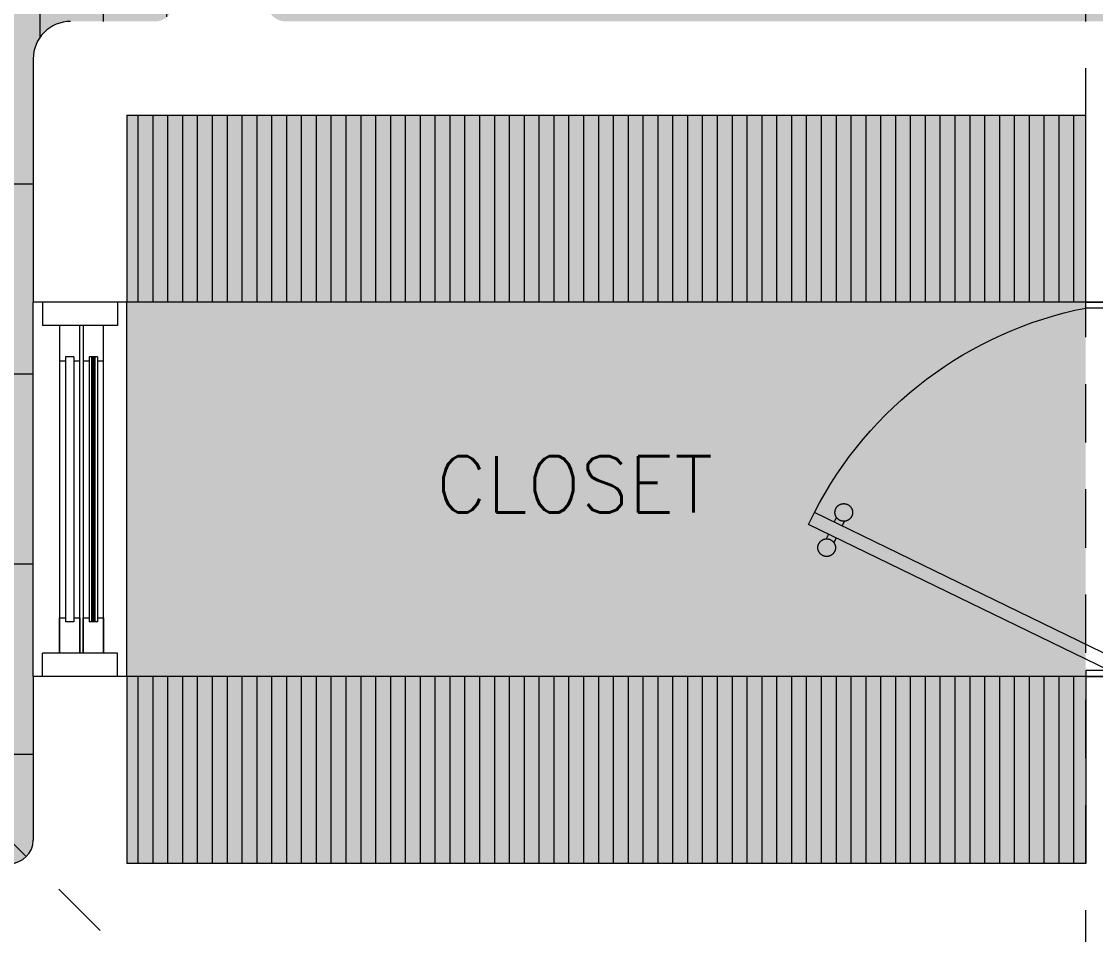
# Model space of a CAD drawing. Header units: metres. Extents: x 8 to 2416, y -346 to 476.
# Drawn here: x 121.442 to 123.738, y -184.544 to -182.593 of the extents above; entities that cross this region are included whole.
import ezdxf

# ---------------------------------------------------------------- set-up
doc = ezdxf.new("R2010")
doc.units = ezdxf.units.M
doc.linetypes.add('0', pattern=[0])
doc.linetypes.add('HIDDEN2', pattern=[0.1875, 0.125, -0.0625])
doc.layers.get('0').update_dxf_attribs({"color": 250, "linetype": '0', "lineweight": 20})
for name, color, linetype, lineweight in [('A-DOOR', 35, 'Continuous', 5), ('A-WALL', 250, 'Continuous', 20), ('baños', 140, 'Continuous', 0), ('closets', 253, 'Continuous', 0), ('piscina', 131, 'Continuous', 0), ('SE-3', 253, 'Continuous', 5), ('textos', 7, 'Continuous', 0)]:
    doc.layers.add(name, color=color, linetype=linetype, lineweight=lineweight)
doc.layers.add('hatch piso', color=253, linetype='Continuous', lineweight=0, transparency=0.7)
doc.layers.add('Techos 1', color=7, linetype='HIDDEN2', lineweight=9, true_color=0x42391a)
doc.styles.get("Standard").update_dxf_attribs({"font": 'arial.ttf', "height": 0.1875})

# ---------------------------------------------------------------- blocks, each defined once
blk = doc.blocks.new('A$C95be60c7')
at = {"layer": 'A-DOOR'}
for p, q in [((0.4752340171023093, 0.742593415591756), (0.4497390260432326, 0.7302042678396958)), ((0.7875026527896409, 0.09999182310988886), (0.4752340171023093, 0.742593415591756)), ((0.7620076617305642, 0.08760267535788557), (0.4497390260432326, 0.7302042678396958)), ((0.4957990512381798, 0.700273687720852), (0.5060251221249814, 0.7052429894493173)), ((0.4703040601786483, 0.6878845399689055), (0.4600779892918467, 0.6829152382403265)), ((0.4785300738332694, 0.6709566488205212), (0.4683040029464678, 0.6659873470920559)), ((0.5040250648923461, 0.6833457965724676), (0.5142511357791477, 0.6883150983010466)), ((0.7620076617305642, 0.08760267535788557), (0.7875026527896409, 0.09999182310988886))]:
    blk.add_line(p, q, dxfattribs=at)
for points in [[(2.652793568813649e-06, 0.03000084532914002), (0.02502843218178441, 0.03000084532891265), (0.02502843218178441, 0.07500084532929918), (0.01250265279338691, 0.07500084532929918), (0.01250265279338691, 0.1500008453294015), (2.652793568813649e-06, 0.1500008453294015), (2.652793568813649e-06, 0.03000084532914002)], [(0.8000026527935518, 0.03000084532914002), (0.7749768734053362, 0.03000084532891265), (0.7749768734053362, 0.07500084532929918), (0.7875026527937337, 0.07500084532929918), (0.7875026527937337, 0.1500008453294015), (0.8000026527935518, 0.1500008453294015), (0.8000026527935518, 0.03000084532914002)]]:
    blk.add_lwpolyline(points, dxfattribs=at)
blk.add_arc((0.8309239935775281, -0.01190400803308833), 0.8342821300934081, 117.1873632610009, 168.8098988989003, dxfattribs=at)
for points in [[(0.5059773594327339, 0.7039096966342697), (0.50597915896941, 0.7089527022782534), (0.5110252815026683, 0.7176856447398734), (0.5197618230374133, 0.722725533494696), (0.5298478343258353, 0.7227219344212301), (0.5385807767872279, 0.7176758118880855), (0.5436206655423916, 0.7089392703529995), (0.5436170664685847, 0.6988532590649186), (0.5385709439357811, 0.6901203166034122), (0.5298344024005814, 0.6850804278484759), (0.5197483911121594, 0.6850840269220555), (0.5110154486507668, 0.6901301494552001), (0.505975559895603, 0.6988666909902861), (0.5059773594327339, 0.7039096966342697)], [(0.4307102590657337, 0.6673340718323573), (0.4307120586024098, 0.6723770774764546), (0.4357581811356681, 0.6811100199379609), (0.4444947226708678, 0.6861499086928973), (0.454580733958835, 0.6861463096193177), (0.4633136764202277, 0.681100187086173), (0.4683535651753914, 0.6723636455512008), (0.4683499661020392, 0.6622776342631198), (0.4633038435687808, 0.6535446918014998), (0.4545673020335812, 0.6485048030466771), (0.4444812907456139, 0.648508402120143), (0.4357483482837665, 0.6535545246532877), (0.4307084595290576, 0.6622910661883736), (0.4307102590657337, 0.6673340718323573)]]:
    blk.add_open_spline(points, degree=2, dxfattribs=at)
blk = doc.blocks.new('PL BASE 1N NASAS 09')
at = {"layer": 'closets', "transparency": 33554687}
h = blk.add_hatch(dxfattribs=at)
h.set_pattern_fill('LINE', color=256, scale=0.01, angle=90)
h.set_pattern_definition([(90, (-228.0346731730522, 138.2095094585749), (-0.03175, 1.944126793646423e-18), [])])
h.paths.add_polyline_path([(-120.1310712337408, -47.2497576193807), (-118.0815273407583, -47.2497576193807), (-118.0815273407583, -47.64975761938076), (-120.1310712337408, -47.64975761938076)])
h = blk.add_hatch(dxfattribs=at)
h.set_pattern_fill('LINE', color=256, scale=0.01, angle=90)
h.set_pattern_definition([(90, (-228.0346731730523, 137.0095482747123), (-0.03175, 1.944126793646423e-18), [])])
h.paths.add_polyline_path([(-120.1315273407579, -48.44975761939575), (-118.0810712337411, -48.44975761939575), (-118.0810712337412, -48.84971880324339), (-120.1315273407579, -48.84971880324339)])
at = {"layer": 'A-DOOR'}
for p, q in [((-120.3310712337411, -48.44975761938074), (-120.3310712337411, -47.64975761938073)), ((-120.3110712322482, -47.64975761938074), (-120.3110712322481, -47.69975761914668)), ((-120.1510712322922, -47.64975761938074), (-120.1510712322922, -47.69975761914668)), ((-120.1310712337411, -48.44975761938074), (-120.1310712337543, -47.64975761938073)), ((-120.1510712322922, -47.69975761914668), (-120.3110712322479, -47.69975761914668)), ((-120.2746474812506, -47.69975761914668), (-120.2746474812504, -48.39975761961521)), ((-120.2316594038249, -48.39975761961521), (-120.2316594038247, -47.69975761914668)), ((-120.2240593096014, -47.69975761914668), (-120.2240593096014, -48.39975761961521)), ((-120.181071232176, -48.39975761961521), (-120.181071232176, -47.69975761914668)), ((-120.2618522059212, -47.76655885558728), (-120.2618522059212, -48.3329563831746)), ((-120.2444546788035, -47.76655885558774), (-120.2618522059212, -47.76655885558728)), ((-120.2444546786686, -47.76655885558774), (-120.2444546788035, -48.33295638317414)), ((-120.2112640342574, -47.76655885558728), (-120.2112640342722, -48.3329563831746)), ((-120.1938665070227, -47.76655885558774), (-120.2112640341404, -47.76655885558728)), ((-120.1938665070183, -47.76655885558774), (-120.1938665071545, -48.33295638317414)), ((-120.2444546788035, -48.33295638317414), (-120.2618522059212, -48.3329563831746)), ((-120.1938665071545, -48.33295638317414), (-120.2112640342722, -48.3329563831746)), ((-120.1510712322922, -48.39975761961475), (-120.3110712322479, -48.39975761961475)), ((-120.3110712322456, -48.4497576193821), (-120.3110712322481, -48.39975761961475)), ((-120.1510712322922, -48.44975761961494), (-120.1510712322922, -48.39975761961475))]:
    blk.add_line(p, q, dxfattribs=at)
for points in [[(-120.244454678688, -47.77491942980597), (-120.2316594035917, -47.77491942980642), (-120.2316594036599, -47.69975761937997), (-120.2746474809684, -47.69975761937997), (-120.2746474809011, -47.77491942980551), (-120.2618522058048, -47.77491942980642)], [(-120.193866507039, -47.77491942980597), (-120.1810712319427, -47.77491942980642), (-120.1810712320109, -47.69975761937997), (-120.2240593093194, -47.69975761937997), (-120.2240593092521, -47.77491942980551), (-120.2112640341558, -47.77491942980642)], [(-120.2444546788039, -48.32425761961505), (-120.2316594037076, -48.3242576196155), (-120.2316594037081, -48.39975761961521), (-120.2746474810171, -48.39975761961475), (-120.2746474810171, -48.3242576196155), (-120.2618522059212, -48.32425761961596)], [(-120.193866507155, -48.32425761961505), (-120.1810712320586, -48.3242576196155), (-120.1810712320591, -48.39975761961521), (-120.2240593093681, -48.39975761961475), (-120.2240593093681, -48.3242576196155), (-120.2112640342722, -48.32425761961596)]]:
    blk.add_lwpolyline(points, dxfattribs=at)
at = {"layer": 'A-WALL'}
for p, q in [((-120.3310712337411, -47.12975761938061), (-120.3310712337411, -47.64975761938074)), ((-120.131071233741, -47.24975761938065), (-118.0810712337412, -47.24975761938076)), ((-120.131071233741, -47.24975761938065), (-120.131071233741, -47.64975761938073)), ((-118.0810712337415, -47.64975761938073), (-118.0810712337415, -47.24975761938076)), ((-120.1310712337406, -47.64975761938073), (-120.3310712337411, -47.64975761938073)), ((-117.9710712337417, -47.64975761938073), (-118.0810712337415, -47.64975761938073)), ((-120.3310712337411, -48.44975761938074), (-120.3310712337411, -48.79971880325272)), ((-120.1310712337406, -48.44975761938074), (-120.3310712337411, -48.44975761938074)), ((-120.1310712337406, -48.44975761938074), (-120.131071233741, -48.84971880325271))]:
    blk.add_line(p, q, dxfattribs=at)
blk.add_lwpolyline([(-117.5310713943711, -48.84971880325271), (-117.8910712337416, -48.84971880325271, -0.4142135623732381), (-117.9310712337416, -48.80971880325269), (-117.9310712337415, -48.48975761941159, 0.4142135623723219), (-117.9710712337414, -48.44975761941157), (-118.0810712337415, -48.44975761941123), (-118.0810712337415, -48.84971880325271), (-120.131071233741, -48.84971880325271)], format="xyb", dxfattribs=at)
for centre, radius, start, end in [((-120.2510712337411, -47.12975761938061), 0.08, 89.99999999998889, 180), ((-120.3810712337411, -48.79971880325272), 0.05, 270, 359.9999999999926)]:
    blk.add_arc(centre, radius, start, end, dxfattribs=at)
at = {"layer": 'closets', "transparency": 33554687}
for p, q in [((-118.081527340758, -47.64975761938073), (-120.131071233741, -47.64975761938073)), ((-118.0810712337412, -48.44975761941456), (-120.1310712337406, -48.44975761938074))]:
    blk.add_line(p, q, dxfattribs=at)
at = {"layer": 'piscina', "const_width": 0.01}
blk.add_lwpolyline([(-120.2025652698956, -47.76655885558819), (-120.2025652705669, -48.33295638317437)], dxfattribs=at)
at = {"layer": 'Techos 1'}
for p, q in [((-118.0810712337412, -51.09971880325273), (-118.0810712337412, -39.39971880325258)), ((-121.2310712337413, -47.94979643551808), (-118.0810712337412, -51.0997188032525))]:
    blk.add_line(p, q, dxfattribs=at)
at = {"layer": 'A-DOOR', "xscale": -1, "rotation": 90}
blk.add_blockref('A$C95be60c7', (-117.9310703884118, -47.64975496661802), dxfattribs=at)
at = {"layer": 'textos', "insert": (-117.4714606763581, -48.09906803124333), "char_height": 0.15, "width": 3.404876511770499, "attachment_point": 9}
blk.add_mtext('\\pxqc;{\\Fromans|c0;\\H0.8x;CLOSET\\H1.25x; }', dxfattribs=at)
blk = doc.blocks.new('PL MUEBLES 1N NASAS 09')
at = {"layer": 'hatch piso'}
h = blk.add_hatch(dxfattribs=at)
h.set_pattern_fill('AR-BRSTD', color=256, scale=0.002, angle=-90.00000000000001)
h.set_pattern_definition([(270, (38.70152575633057, 39.36118365119185), (0.1354836, -2.178742458197296e-17), []), (0, (38.70152575633057, 39.36118365119185), (0.1354836, 0.2032), [0.1354836, -0.1354836])])
edge = h.paths.add_edge_path()
edge.add_arc((42.20518908709126, 44.72824344393027), 0.02541379882675771, 5.597896237245696, 84.4021037627862)
edge.add_line((42.20766811059309, 44.75353604390109), (42.01047333544062, 44.75353604390109))
edge.add_arc((42.01047333544062, 44.83353604390108), 0.07999999999999119, 179.9999999771967, 270.0000000000051, ccw=False)
edge.add_line((41.93047333544062, 44.83353604393292), (41.93047333546934, 46.55026128356022))
edge.add_line((41.93047333546934, 46.55026128356022), (38.73042575630512, 46.55026128361436))
edge.add_line((38.73042575630512, 46.55026128361436), (38.73042575629859, 39.36118365124307))
edge.add_line((38.73042575629859, 39.36118365124307), (41.93047333546934, 39.36118365129485))
edge.add_line((41.93047333546934, 39.36118365129485), (41.93047333544064, 41.07353604386731))
edge.add_arc((42.01047333544064, 41.07353604390118), 0.0799999999999983, 91.75821704553368, 180.0000000242587, ccw=False)
edge.add_line((42.00801878660025, 41.15349837997254), (42.19271942028728, 41.15359915490284))
edge.add_arc((42.19047333544059, 41.19353604390115), 0.04000000000001844, 273.2189726699741, 359.9999999999695)
edge.add_line((42.23047333544061, 41.19353604390113), (42.23048168706208, 44.73072246743212))
at = {"layer": 'baños'}
blk.add_blockref('PL BASE 1N NASAS 09', (162.2615445691817, 88.20329366328178), dxfattribs=at)

msp = doc.modelspace()

# ---------------------------------------------------------------- hatches: boundary and pattern name
at = {"layer": 'SE-3', "true_color": 0xffc78f, "transparency": 33554483}
h = msp.add_hatch(color=31, dxfattribs=at)
h.dxf.hatch_style = 1
edge = h.paths.add_edge_path()
edge.add_line((124.5270649727966, -182.7925712080706), (125.6570649727966, -182.7925712080707))
edge.add_arc((125.6570649727966, -182.7525712080707), 0.04000000000002046, 180, 269.9999999999593, ccw=False)
edge.add_line((125.6170649727966, -182.7525712080707), (125.6170649727966, -182.6325712080706))
edge.add_arc((125.6570649727966, -182.6325712080706), 0.0399999999999352, 89.9999999998982, 180.0000000000407, ccw=False)
edge.add_line((125.6570649727967, -182.5925712080707), (125.7170649727963, -182.5925712080706))
edge.add_arc((125.7170649727963, -182.5425712080706), 0.05000000000003979, 270.0000000000326, 359.9999999999674)
edge.add_line((125.7670649727963, -182.5425712080706), (125.7670649727964, -181.8325712080751))
edge.add_arc((125.8070649727964, -181.8325712080752), 0.03999999999999204, 89.9999999999797, 179.9999999999593, ccw=False)
edge.add_line((125.8070649727964, -181.7925712080752), (125.9270649727966, -181.7925712080752))
edge.add_arc((125.9270649727966, -181.8325712080752), 0.03999999999999204, 0, 90.0000000000203, ccw=False)
edge.add_line((125.9670649727965, -181.8325712080752), (125.9670649727965, -182.0633231864296))
edge.add_line((125.9670649727965, -182.0633231864296), (126.2670649563348, -182.0633231864296))
edge.add_line((126.2670649563348, -182.0633231864296), (126.267064956335, -179.3619899739229))
edge.add_line((126.267064956335, -179.3619899739229), (125.9670649727965, -179.3619899739229))
edge.add_line((125.9670649727965, -179.3619899739229), (125.9670649727966, -179.5525712080752))
edge.add_arc((125.9270649727965, -179.5525712080751), 0.0400000000000631, 270.0000000000814, 359.9999999999186, ccw=False)
edge.add_line((125.9270649727966, -179.5925712080752), (125.8070649728183, -179.5925712080752))
edge.add_arc((125.8070649728183, -179.5525712080752), 0.03999999999999204, 180.0000000414439, 269.99999999997965, ccw=False)
edge.add_line((125.7670649728183, -179.5525712081042), (125.7670649724486, -179.0425712080482))
edge.add_arc((125.7170649724328, -179.042571208091), 0.05000000001574278, 4.901616429153752e-08, 89.99999957002565)
edge.add_line((125.717064972808, -178.9925712080752), (125.6570649728003, -178.9925712080807))
edge.add_arc((125.6570649727966, -178.9525712080808), 0.03999999999996362, 179.9999999999593, 270.0000000053128, ccw=False)
edge.add_line((125.6170649727966, -178.9525712080807), (125.6170649727966, -178.8325712080807))
edge.add_arc((125.6570649727965, -178.8325712080807), 0.03999999999997783, 90.000000005211, 180.0000000000407, ccw=False)
edge.add_line((125.6570649727929, -178.7925712080807), (125.7270649727965, -178.7925712080743))
edge.add_arc((125.7270649727966, -178.7525712080743), 0.0399999999999352, 269.9999999999185, 360.0000000000815)
edge.add_line((125.7670649727965, -178.7525712080743), (125.7670649727965, -178.6825712080705))
edge.add_arc((125.8070649727966, -178.6825712080706), 0.04000000000002046, 90, 179.9999999999593, ccw=False)
edge.add_line((125.8070649727966, -178.6425712080705), (125.9270649727965, -178.6425712080706))
edge.add_arc((125.9270649727964, -178.6825712080706), 0.04000000000004889, 8.139977580867708e-11, 89.9999999999186, ccw=False)
edge.add_line((125.9670649727965, -178.6825712080706), (125.9670649727965, -177.3025323919425))
edge.add_arc((125.9270649727964, -177.3025323919424), 0.04000000000010573, 270.0000000001425, 359.99999999983714, ccw=False)
edge.add_line((125.9270649727965, -177.3425323919425), (125.8070649727966, -177.3425323919425))
edge.add_arc((125.8070649727966, -177.3025323919424), 0.04000000000010573, 180.0000000001628, 269.9999999998575, ccw=False)
edge.add_line((125.7670649727965, -177.3025323919425), (125.7670649727965, -177.2325323919425))
edge.add_arc((125.7270649727964, -177.2325323919426), 0.04000000000010573, 1.628443996905016e-10, 89.99999999985751)
edge.add_line((125.7270649727965, -177.1925323919425), (125.6070649727964, -177.1925323919425))
edge.add_arc((125.6070649727964, -177.1525323919424), 0.04000000000004889, 180.0000000005699, 269.99999999993895, ccw=False)
edge.add_line((125.5670649727963, -177.1525323919428), (125.5670649727963, -177.0325323919426))
edge.add_arc((125.6070649727964, -177.0325323919425), 0.04000000000000625, 90, 180.0000000000407, ccw=False)
edge.add_line((125.6070649727964, -176.9925323919425), (124.5770649727967, -176.9925323919425))
edge.add_arc((124.5770649727966, -177.0325323919427), 0.04000000000010573, 1.6291323845507577e-10, 89.9999999998982, ccw=False)
edge.add_line((124.6170649727967, -177.0325323919425), (124.6170649727967, -177.1525323919428))
edge.add_arc((124.5770649727967, -177.1525323919425), 0.03999999999999204, 269.99999999997965, 359.9999999995115, ccw=False)
edge.add_line((124.5770649727967, -177.1925323919425), (123.9170649727962, -177.1925323919425))
edge.add_arc((123.9170649727963, -177.2425323919425), 0.05000000000003979, 90.00000000003257, 179.9999999999349)
edge.add_line((123.8670649727962, -177.2425323919425), (123.8670649727957, -177.552571208044))
edge.add_arc((123.8270649727957, -177.552571208044), 0.0400000000000631, 270.0000000000814, 359.9999999999186, ccw=False)
edge.add_line((123.8270649727957, -177.592571208044), (121.6670649727832, -177.5925712080797))
edge.add_line((121.6670649727832, -177.5925712080797), (121.6670649727964, -178.3925712080797))
edge.add_line((121.6670649727964, -178.3925712080797), (123.7970649727958, -178.3925712080797))
edge.add_arc((123.7970649727958, -178.4625712080797), 0.06999999999999318, 0, 90, ccw=False)
edge.add_line((123.8670649727958, -178.4625712080797), (123.8670649727961, -178.7525712080705))
edge.add_arc((123.9070649727961, -178.7525712080705), 0.04000000000003467, 180.0000000000407, 269.9999999999593)
edge.add_line((123.9070649727961, -178.7925712080706), (124.5270649727967, -178.7925712080706))
edge.add_arc((124.5270649727967, -178.8325712080705), 0.03999999999996362, -4.069988790433854e-11, 90.00000000008151, ccw=False)
edge.add_line((124.5670649727967, -178.8325712080706), (124.5670649727967, -178.9525712080706))
edge.add_arc((124.5270649727966, -178.9525712080705), 0.0400000000000631, 270.0000000000814, 359.9999999999186, ccw=False)
edge.add_line((124.5270649727967, -178.9925712080706), (122.0070649727965, -178.9925712080705))
edge.add_arc((122.0070649727964, -179.0325712080704), 0.0399999999999352, 89.99999999991859, 180.0000000000814)
edge.add_line((121.9670649727965, -179.0325712080705), (121.9670649727964, -179.7675712080751))
edge.add_line((121.9670649727964, -179.7675712080751), (121.9420649727964, -179.7925712080751))
edge.add_line((121.9420649727964, -179.7925712080751), (121.7670649727965, -179.7925712080751))
edge.add_line((121.7670649727965, -179.7925712080751), (121.7670649727964, -181.7925712080752))
edge.add_line((121.7670649727964, -181.7925712080752), (121.9426745476078, -181.7925786408091))
edge.add_line((121.9426745476079, -181.7925786408091), (121.9670649727965, -181.8175712080752))
edge.add_line((121.9670649727965, -181.8175712080752), (121.9670649727966, -182.5525712080705))
edge.add_arc((122.0070649727966, -182.5525712080705), 0.03999999999999204, 180, 270)
edge.add_line((122.0070649727966, -182.5925712080705), (124.5270649727966, -182.5925712080706))
edge.add_arc((124.5270649727966, -182.6325712080706), 0.04000000000002046, 4.0813574742060155e-11, 89.9999999999797, ccw=False)
edge.add_line((124.5670649727966, -182.6325712080706), (124.5670649727966, -182.7525712080706))
edge.add_arc((124.5270649727966, -182.7525712080706), 0.04000000000000625, 270, 359.9999999999593, ccw=False)
h = msp.add_hatch(color=31, dxfattribs=at)
h.dxf.hatch_style = 1
edge = h.paths.add_edge_path()
edge.add_line((121.7670733243891, -179.0175712080706), (121.7670649727963, -182.5525712080704))
edge.add_arc((121.7270649727963, -182.5525712080704), 0.04000000000002046, 270, 359.9999999999593, ccw=False)
edge.add_line((121.7270649727963, -182.5925712080704), (121.5470649727964, -182.5925712080704))
edge.add_arc((121.5470649727964, -182.6725712080704), 0.0800000000000125, 90, 179.9999999999796)
edge.add_line((121.4670649727964, -182.6725712080704), (121.4670649727963, -184.3425323919425))
edge.add_arc((121.4170649727963, -184.3425323919425), 0.04999999999996874, -90.00000000003263, 3.26281224261038e-11, ccw=False)
edge.add_line((121.4170649727963, -184.3925323919425), (118.2670173936577, -184.3882371771433))
edge.add_line((118.2670173936577, -184.3882371771433), (118.2670173936576, -183.4926100242079))
edge.add_line((118.2670173936576, -183.4926100242079), (117.8670173936576, -183.4871100242079))
edge.add_line((117.8670173936576, -183.4871100242079), (117.8670173936576, -178.0925323919425))
edge.add_line((117.8670173936576, -178.0925323919425), (118.2670173936576, -178.0925323919425))
edge.add_line((118.2670173936576, -178.0925323919425), (118.2670173936577, -177.1925323919425))
edge.add_line((118.2670173936577, -177.1925323919425), (121.4170649727964, -177.1925323919425))
edge.add_arc((121.4170649727964, -177.2425323919425), 0.04999999999998295, -8.46796410769457e-10, 90, ccw=False)
edge.add_line((121.4670649727964, -177.2425323919432), (121.4670649727963, -178.9125712080705))
edge.add_arc((121.5470649727964, -178.9125712080705), 0.08000000000002672, 180.0000000000203, 269.9999999999797)
edge.add_line((121.5470649727963, -178.9925712080705), (121.742073324389, -178.9925712080705))
edge.add_arc((121.742073324389, -179.0175712080706), 0.02500000000009095, -9.77081526798429e-10, 90, ccw=False)
h = msp.add_hatch(color=31, dxfattribs=at)
h.dxf.hatch_style = 1
h.paths.add_polyline_path([(123.7170649727965, -182.7925712080707), (121.6670649727967, -182.7925712080704), (121.6670649727969, -184.3213242707351), (121.6670649727967, -184.3913242707351), (123.7170649727966, -184.3932231314249), (123.7170649727967, -184.3213242707354)])

# ---------------------------------------------------------------- block references
msp.add_blockref('PL MUEBLES 1N NASAS 09', (79.53659163735571, -223.7461072519716))

doc.saveas('drawing.dxf')
